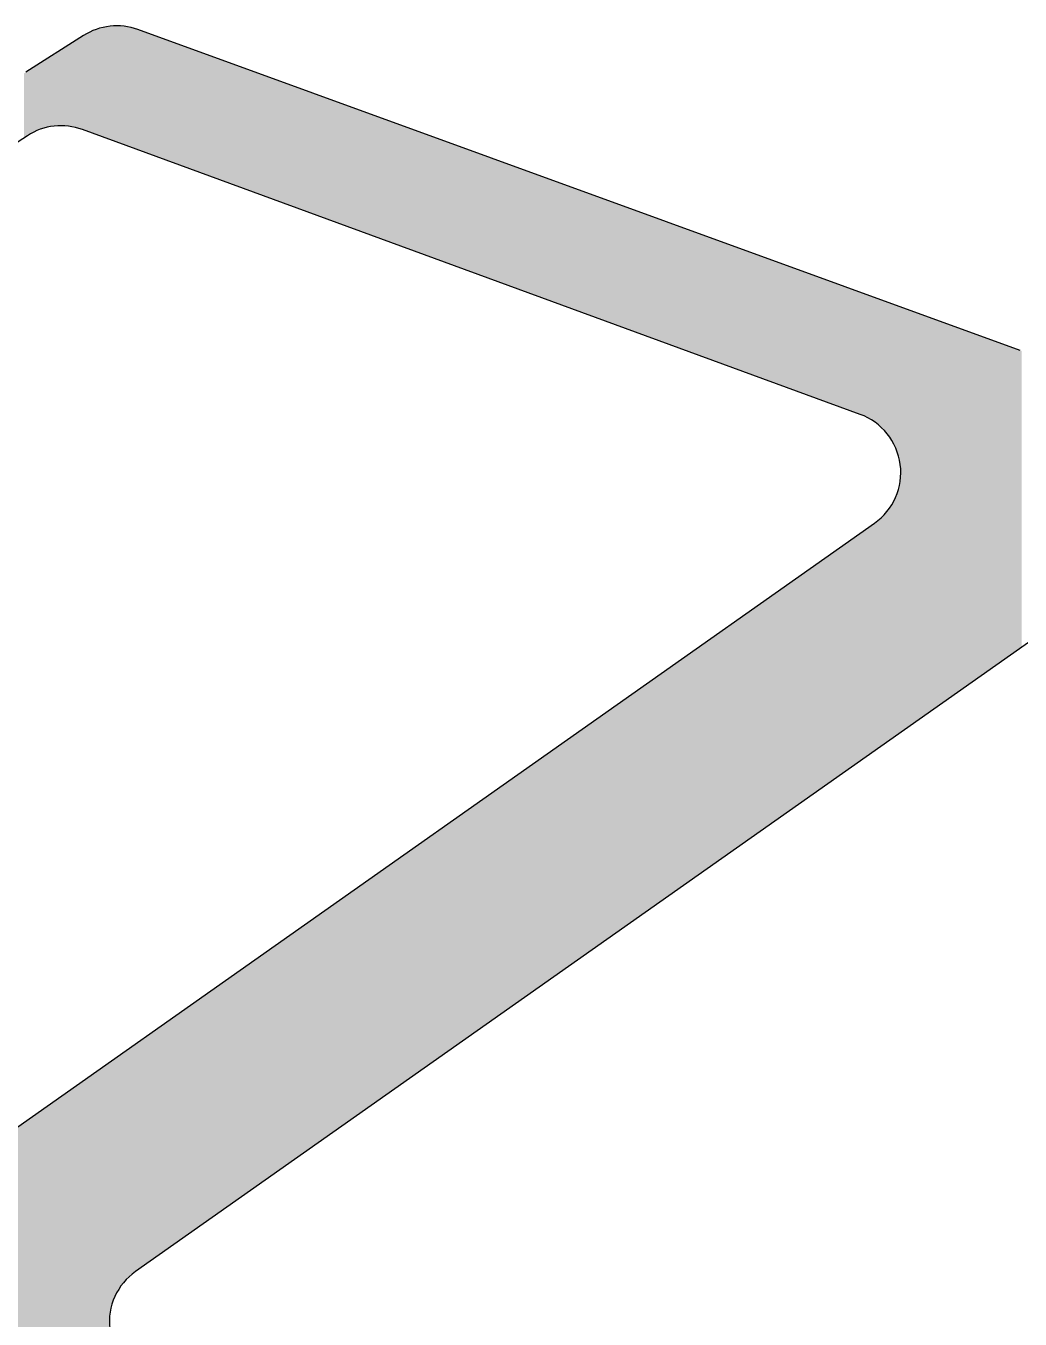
# Model space of a CAD drawing. Extents: x 181 to 485, y 440 to 775.
# Drawn here: x 223.67 to 255.79, y 651.57 to 693.34 of the extents above; entities that cross this region are included whole.
import ezdxf

# ---------------------------------------------------------------- set-up
doc = ezdxf.new("R2010")
doc.units = 0
doc.layers.add('LAYER_01', color=7, linetype='CONTINUOUS')

# ---------------------------------------------------------------- blocks, each defined once
blk = doc.blocks.new('*U1')
at = {"layer": 'LAYER_01', "linetype": 'CONTINUOUS'}
for points in [[(226.159, 689.748), (226.102, 693.272), (226.159, 693.286)], [(226.215, 689.727), (226.159, 693.286), (226.215, 693.298)], [(226.159, 689.748), (226.159, 693.286), (226.215, 689.727)], [(226.273, 689.706), (226.215, 693.298), (226.273, 693.308)], [(226.215, 689.727), (226.215, 693.298), (226.273, 689.706)], [(226.33, 689.685), (226.273, 693.308), (226.33, 693.317)], [(226.273, 689.706), (226.273, 693.308), (226.33, 689.685)], [(226.388, 689.664), (226.33, 693.317), (226.388, 693.325)], [(226.33, 689.685), (226.33, 693.317), (226.388, 689.664)], [(226.446, 689.643), (226.388, 693.325), (226.446, 693.33)], [(226.388, 689.664), (226.388, 693.325), (226.446, 689.643)], [(226.504, 689.622), (226.446, 693.33), (226.504, 693.334)], [(226.446, 689.643), (226.446, 693.33), (226.504, 689.622)], [(226.563, 689.6), (226.504, 693.334), (226.563, 693.336)], [(226.504, 689.622), (226.504, 693.334), (226.563, 689.6)], [(226.563, 689.6), (226.563, 693.336), (226.621, 689.579)], [(226.621, 689.579), (226.563, 693.336), (226.621, 693.336)], [(226.621, 689.579), (226.621, 693.336), (226.679, 689.558)], [(226.679, 689.558), (226.621, 693.336), (226.679, 693.335)], [(226.679, 689.558), (226.679, 693.335), (226.737, 689.536)], [(226.737, 689.536), (226.679, 693.335), (226.737, 693.332)], [(226.737, 689.536), (226.737, 693.332), (226.794, 689.515)], [(226.794, 689.515), (226.737, 693.332), (226.794, 693.328)], [(226.794, 689.515), (226.794, 693.328), (226.851, 689.494)], [(226.851, 689.494), (226.794, 693.328), (226.851, 693.321)], [(226.851, 689.494), (226.851, 693.321), (226.908, 689.474)], [(226.908, 689.474), (226.851, 693.321), (226.908, 693.314)], [(226.908, 689.474), (226.908, 693.314), (226.965, 689.453)], [(226.965, 689.453), (226.908, 693.314), (226.965, 693.304)], [(226.965, 689.453), (226.965, 693.304), (227.021, 689.432)], [(227.021, 689.432), (226.965, 693.304), (227.021, 693.293)], [(227.021, 689.432), (227.021, 693.293), (227.076, 689.412)], [(227.076, 689.412), (227.021, 693.293), (227.076, 693.281)], [(225.282, 690.056), (225.226, 692.828), (225.282, 692.864)], [(225.337, 690.041), (225.282, 692.864), (225.337, 692.899)], [(225.282, 690.056), (225.282, 692.864), (225.337, 690.041)], [(225.391, 690.026), (225.337, 692.899), (225.391, 692.934)], [(225.337, 690.041), (225.337, 692.899), (225.391, 690.026)], [(225.445, 690.009), (225.391, 692.934), (225.445, 692.968)], [(225.391, 690.026), (225.391, 692.934), (225.445, 690.009)], [(225.498, 689.99), (225.445, 692.968), (225.498, 693.002)], [(225.445, 690.009), (225.445, 692.968), (225.498, 689.99)], [(225.531, 689.978), (225.498, 693.002), (225.531, 693.023)], [(225.498, 689.99), (225.498, 693.002), (225.531, 689.978)], [(225.578, 689.961), (225.531, 693.023), (225.578, 693.052)], [(225.531, 689.978), (225.531, 693.023), (225.578, 689.961)], [(225.627, 689.943), (225.578, 693.052), (225.627, 693.08)], [(225.578, 689.961), (225.578, 693.052), (225.627, 689.943)], [(225.676, 689.925), (225.627, 693.08), (225.676, 693.107)], [(225.627, 689.943), (225.627, 693.08), (225.676, 689.925)], [(225.726, 689.906), (225.676, 693.107), (225.726, 693.132)], [(225.676, 689.925), (225.676, 693.107), (225.726, 689.906)], [(225.778, 689.888), (225.726, 693.132), (225.778, 693.157)], [(225.726, 689.906), (225.726, 693.132), (225.778, 689.888)], [(225.83, 689.869), (225.778, 693.157), (225.83, 693.18)], [(225.778, 689.888), (225.778, 693.157), (225.83, 689.869)], [(225.883, 689.849), (225.83, 693.18), (225.883, 693.201)], [(225.83, 689.869), (225.83, 693.18), (225.883, 689.849)], [(225.937, 689.829), (225.883, 693.201), (225.937, 693.221)], [(225.883, 689.849), (225.883, 693.201), (225.937, 689.829)], [(225.991, 689.809), (225.937, 693.221), (225.991, 693.24)], [(225.937, 689.829), (225.937, 693.221), (225.991, 689.809)], [(226.046, 689.789), (225.991, 693.24), (226.046, 693.256)], [(225.991, 689.809), (225.991, 693.24), (226.046, 689.789)], [(226.102, 689.769), (226.046, 693.256), (226.102, 693.272)], [(226.046, 689.789), (226.046, 693.256), (226.102, 689.769)], [(226.102, 689.769), (226.102, 693.272), (226.159, 689.748)], [(227.076, 689.412), (227.076, 693.281), (227.131, 689.392)], [(227.131, 689.392), (227.076, 693.281), (227.131, 693.267)], [(227.131, 689.392), (227.131, 693.267), (227.185, 689.372)], [(227.185, 689.372), (227.131, 693.267), (227.185, 693.251)], [(227.185, 689.372), (227.185, 693.251), (227.238, 689.353)], [(227.238, 689.353), (227.185, 693.251), (227.238, 693.234)], [(227.238, 689.353), (227.238, 693.234), (227.29, 689.334)], [(227.29, 689.334), (227.238, 693.234), (227.29, 693.216)], [(227.29, 689.334), (227.29, 693.216), (250.619, 680.79)], [(250.619, 680.79), (227.29, 693.216), (250.619, 684.732)], [(224.644, 690.105), (224.586, 692.42), (224.644, 692.457)], [(224.703, 690.109), (224.644, 692.457), (224.703, 692.495)], [(224.644, 690.105), (224.644, 692.457), (224.703, 690.109)], [(224.762, 690.111), (224.703, 692.495), (224.762, 692.532)], [(224.703, 690.109), (224.703, 692.495), (224.762, 690.111)], [(224.821, 690.112), (224.762, 692.532), (224.821, 692.57)], [(224.762, 690.111), (224.762, 692.532), (224.821, 690.112)], [(224.88, 690.111), (224.821, 692.57), (224.88, 692.607)], [(224.821, 690.112), (224.821, 692.57), (224.88, 690.111)], [(224.938, 690.108), (224.88, 692.607), (224.938, 692.645)], [(224.88, 690.111), (224.88, 692.607), (224.938, 690.108)], [(224.996, 690.103), (224.938, 692.645), (224.996, 692.682)], [(224.938, 690.108), (224.938, 692.645), (224.996, 690.103)], [(225.054, 690.097), (224.996, 692.682), (225.054, 692.719)], [(224.996, 690.103), (224.996, 692.682), (225.054, 690.097)], [(225.112, 690.089), (225.054, 692.719), (225.112, 692.756)], [(225.054, 690.097), (225.054, 692.719), (225.112, 690.089)], [(225.169, 690.08), (225.112, 692.756), (225.169, 692.792)], [(225.112, 690.089), (225.112, 692.756), (225.169, 690.08)], [(225.226, 690.068), (225.169, 692.792), (225.226, 692.828)], [(225.169, 690.08), (225.169, 692.792), (225.226, 690.068)], [(225.226, 690.068), (225.226, 692.828), (225.282, 690.056)], [(224.021, 689.95), (223.969, 692.026), (224.021, 692.06)], [(224.075, 689.972), (224.021, 692.06), (224.075, 692.094)], [(224.021, 689.95), (224.021, 692.06), (224.075, 689.972)], [(224.129, 689.992), (224.075, 692.094), (224.129, 692.129)], [(224.075, 689.972), (224.075, 692.094), (224.129, 689.992)], [(224.184, 690.011), (224.129, 692.129), (224.184, 692.164)], [(224.129, 689.992), (224.129, 692.129), (224.184, 690.011)], [(224.24, 690.029), (224.184, 692.164), (224.24, 692.199)], [(224.184, 690.011), (224.184, 692.164), (224.24, 690.029)], [(224.296, 690.045), (224.24, 692.199), (224.296, 692.235)], [(224.24, 690.029), (224.24, 692.199), (224.296, 690.045)], [(224.353, 690.059), (224.296, 692.235), (224.353, 692.272)], [(224.296, 690.045), (224.296, 692.235), (224.353, 690.059)], [(224.411, 690.072), (224.353, 692.272), (224.411, 692.308)], [(224.353, 690.059), (224.353, 692.272), (224.411, 690.072)], [(224.469, 690.083), (224.411, 692.308), (224.469, 692.345)], [(224.411, 690.072), (224.411, 692.308), (224.469, 690.083)], [(224.527, 690.092), (224.469, 692.345), (224.527, 692.383)], [(224.469, 690.083), (224.469, 692.345), (224.527, 690.092)], [(224.586, 690.099), (224.527, 692.383), (224.586, 692.42)], [(224.527, 690.092), (224.527, 692.383), (224.586, 690.099)], [(224.586, 690.099), (224.586, 692.42), (224.644, 690.105)], [(223.671, 689.757), (223.616, 691.803), (223.671, 691.837)], [(223.616, 689.721), (223.616, 691.803), (223.671, 689.757)], [(223.721, 689.789), (223.671, 691.837), (223.721, 691.868)], [(223.671, 689.757), (223.671, 691.837), (223.721, 689.789)], [(223.768, 689.819), (223.721, 691.868), (223.768, 691.899)], [(223.721, 689.789), (223.721, 691.868), (223.768, 689.819)], [(223.817, 689.848), (223.768, 691.899), (223.817, 691.929)], [(223.768, 689.819), (223.768, 691.899), (223.817, 689.848)], [(223.866, 689.875), (223.817, 691.929), (223.866, 691.961)], [(223.817, 689.848), (223.817, 691.929), (223.866, 689.875)], [(223.917, 689.901), (223.866, 691.961), (223.917, 691.993)], [(223.866, 689.875), (223.866, 691.961), (223.917, 689.901)], [(223.969, 689.926), (223.917, 691.993), (223.969, 692.026)], [(223.917, 689.901), (223.917, 691.993), (223.969, 689.926)], [(223.969, 689.926), (223.969, 692.026), (224.021, 689.95)], [(250.619, 680.79), (250.619, 684.732), (250.68, 680.767)], [(250.68, 680.767), (250.619, 684.732), (250.68, 684.71)], [(250.68, 680.767), (250.68, 684.71), (250.74, 680.741)], [(250.74, 680.741), (250.68, 684.71), (250.74, 684.688)], [(250.74, 680.741), (250.74, 684.688), (250.8, 680.714)], [(250.8, 680.714), (250.74, 684.688), (250.8, 684.667)], [(250.8, 680.714), (250.8, 684.667), (250.86, 680.684)], [(250.86, 680.684), (250.8, 684.667), (250.86, 684.645)], [(250.86, 680.684), (250.86, 684.645), (250.918, 680.652)], [(250.918, 680.652), (250.86, 684.645), (250.918, 684.624)], [(250.918, 680.652), (250.918, 684.624), (250.977, 680.617)], [(250.977, 680.617), (250.918, 684.624), (250.977, 684.602)], [(250.977, 680.617), (250.977, 684.602), (251.034, 680.581)], [(251.034, 680.581), (250.977, 684.602), (251.034, 684.582)], [(251.034, 680.581), (251.034, 684.582), (251.09, 680.542)], [(251.09, 680.542), (251.034, 684.582), (251.09, 684.561)], [(251.09, 680.542), (251.09, 684.561), (251.145, 680.502)], [(251.145, 680.502), (251.09, 684.561), (251.145, 684.541)], [(251.145, 680.502), (251.145, 684.541), (251.199, 680.459)], [(251.199, 680.459), (251.145, 684.541), (251.199, 684.521)], [(251.199, 680.459), (251.199, 684.521), (251.252, 680.414)], [(251.252, 680.414), (251.199, 684.521), (251.252, 684.502)], [(251.252, 680.414), (251.252, 684.502), (251.303, 680.368)], [(251.303, 680.368), (251.252, 684.502), (251.303, 684.484)], [(251.303, 680.368), (251.303, 684.484), (251.353, 680.319)], [(251.353, 680.319), (251.303, 684.484), (251.353, 684.466)], [(251.353, 680.319), (251.353, 684.466), (251.401, 680.269)], [(251.401, 680.269), (251.353, 684.466), (251.401, 684.448)], [(251.401, 680.269), (251.401, 684.448), (251.447, 680.217)], [(251.447, 680.217), (251.401, 684.448), (251.447, 684.431)], [(251.447, 680.217), (251.447, 684.431), (251.492, 680.163)], [(251.492, 680.163), (251.447, 684.431), (251.492, 684.415)], [(251.492, 680.163), (251.492, 684.415), (251.535, 680.108)], [(251.535, 680.108), (251.492, 684.415), (251.535, 684.399)], [(251.535, 680.108), (251.535, 684.399), (251.575, 680.051)], [(251.575, 680.051), (251.535, 684.399), (251.575, 684.385)], [(251.575, 680.051), (251.575, 684.385), (251.614, 679.993)], [(251.614, 679.993), (251.575, 684.385), (251.614, 684.371)], [(251.614, 679.993), (251.614, 684.371), (251.651, 679.934)], [(251.651, 679.934), (251.614, 684.371), (251.651, 684.357)], [(251.651, 679.934), (251.651, 684.357), (251.685, 679.874)], [(251.685, 679.874), (251.651, 684.357), (251.685, 684.345)], [(251.685, 679.874), (251.685, 684.345), (251.717, 679.813)], [(251.717, 679.813), (251.685, 684.345), (251.717, 684.333)], [(251.717, 679.813), (251.717, 684.333), (251.747, 679.751)], [(251.747, 679.751), (251.717, 684.333), (251.747, 684.322)], [(251.747, 679.751), (251.747, 684.322), (251.775, 679.688)], [(251.775, 679.688), (251.747, 684.322), (251.775, 684.312)], [(251.775, 679.688), (251.775, 684.312), (251.8, 679.625)], [(251.8, 679.625), (251.775, 684.312), (251.8, 684.303)], [(251.8, 679.625), (251.8, 684.303), (251.823, 679.561)], [(251.823, 679.561), (251.8, 684.303), (251.823, 684.295)], [(251.823, 679.561), (251.823, 684.295), (251.844, 679.497)], [(251.844, 679.497), (251.823, 684.295), (251.844, 684.287)], [(251.844, 679.497), (251.844, 684.287), (251.863, 679.432)], [(251.863, 679.432), (251.844, 684.287), (251.863, 684.28)], [(251.863, 679.432), (251.863, 684.28), (251.879, 679.368)], [(251.879, 679.368), (251.863, 684.28), (251.879, 684.274)], [(251.879, 679.368), (251.879, 684.274), (251.893, 679.303)], [(251.893, 679.303), (251.879, 684.274), (251.893, 684.269)], [(251.893, 679.303), (251.893, 684.269), (251.904, 679.238)], [(251.904, 679.238), (251.893, 684.269), (251.904, 684.265)], [(251.904, 679.238), (251.904, 684.265), (251.914, 679.174)], [(251.914, 679.174), (251.904, 684.265), (251.914, 684.262)], [(251.914, 679.174), (251.914, 684.262), (251.921, 679.11)], [(251.921, 679.11), (251.914, 684.262), (251.921, 684.259)], [(251.921, 679.11), (251.921, 684.259), (251.927, 679.044)], [(251.927, 679.044), (251.921, 684.259), (251.927, 684.257)], [(251.927, 679.044), (251.927, 684.257), (251.93, 678.978)], [(251.93, 678.978), (251.927, 684.257), (251.93, 684.256)], [(251.93, 678.978), (251.93, 684.256), (251.931, 678.912)], [(251.931, 678.912), (251.93, 684.256), (251.931, 684.255)], [(251.931, 670.519), (251.931, 684.255), (255.785, 673.233)], [(255.785, 673.233), (251.931, 684.255), (255.785, 682.854)], [(255.785, 673.233), (255.785, 682.854), (255.84, 673.272)], [(255.84, 673.272), (255.785, 682.854), (255.84, 682.835)], [(251.921, 670.512), (251.913, 678.642), (251.921, 678.71)], [(251.927, 670.516), (251.921, 678.71), (251.927, 678.777)], [(251.921, 670.512), (251.921, 678.71), (251.927, 670.516)], [(251.93, 670.518), (251.927, 678.777), (251.93, 678.845)], [(251.927, 670.516), (251.927, 678.777), (251.93, 670.518)], [(251.931, 670.519), (251.93, 678.845), (251.931, 678.912)], [(251.93, 670.518), (251.93, 678.845), (251.931, 670.519)], [(251.837, 670.452), (251.815, 678.239), (251.837, 678.305)], [(251.857, 670.466), (251.837, 678.305), (251.857, 678.372)], [(251.837, 670.452), (251.837, 678.305), (251.857, 670.466)], [(251.874, 670.479), (251.857, 678.372), (251.874, 678.439)], [(251.857, 670.466), (251.857, 678.372), (251.874, 670.479)], [(251.89, 670.49), (251.874, 678.439), (251.89, 678.506)], [(251.874, 670.479), (251.874, 678.439), (251.89, 670.49)], [(251.902, 670.499), (251.89, 678.506), (251.902, 678.574)], [(251.89, 670.49), (251.89, 678.506), (251.902, 670.499)], [(251.913, 670.506), (251.902, 678.574), (251.913, 678.642)], [(251.902, 670.499), (251.902, 678.574), (251.913, 670.506)], [(251.913, 670.506), (251.913, 678.642), (251.921, 670.512)], [(251.634, 670.31), (251.597, 677.805), (251.634, 677.863)], [(251.669, 670.334), (251.634, 677.863), (251.669, 677.923)], [(251.634, 670.31), (251.634, 677.863), (251.669, 670.334)], [(251.703, 670.358), (251.669, 677.923), (251.703, 677.984)], [(251.669, 670.334), (251.669, 677.923), (251.703, 670.358)], [(251.734, 670.38), (251.703, 677.984), (251.734, 678.046)], [(251.703, 670.358), (251.703, 677.984), (251.734, 670.38)], [(251.763, 670.4), (251.734, 678.046), (251.763, 678.11)], [(251.734, 670.38), (251.734, 678.046), (251.763, 670.4)], [(251.79, 670.419), (251.763, 678.11), (251.79, 678.174)], [(251.763, 670.4), (251.763, 678.11), (251.79, 670.419)], [(251.815, 670.437), (251.79, 678.174), (251.815, 678.239)], [(251.79, 670.419), (251.79, 678.174), (251.815, 670.437)], [(251.815, 670.437), (251.815, 678.239), (251.837, 670.452)], [(251.288, 670.066), (251.238, 677.398), (251.288, 677.442)], [(251.336, 670.1), (251.288, 677.442), (251.336, 677.489)], [(251.288, 670.066), (251.288, 677.442), (251.336, 670.1)], [(251.383, 670.133), (251.336, 677.489), (251.383, 677.537)], [(251.336, 670.1), (251.336, 677.489), (251.383, 670.133)], [(251.429, 670.165), (251.383, 677.537), (251.429, 677.587)], [(251.383, 670.133), (251.383, 677.537), (251.429, 670.165)], [(251.473, 670.196), (251.429, 677.587), (251.473, 677.639)], [(251.429, 670.165), (251.429, 677.587), (251.473, 670.196)], [(251.516, 670.227), (251.473, 677.639), (251.516, 677.693)], [(251.473, 670.196), (251.473, 677.639), (251.516, 670.227)], [(251.557, 670.256), (251.516, 677.693), (251.557, 677.748)], [(251.516, 670.227), (251.516, 677.693), (251.557, 670.256)], [(251.597, 670.283), (251.557, 677.748), (251.597, 677.805)], [(251.557, 670.256), (251.557, 677.748), (251.597, 670.283)], [(251.597, 670.283), (251.597, 677.805), (251.634, 670.31)], [(251.083, 669.921), (227.215, 660.467), (251.083, 677.277)], [(251.135, 669.958), (251.083, 677.277), (251.135, 677.315)], [(251.083, 669.921), (251.083, 677.277), (251.135, 669.958)], [(251.187, 669.995), (251.135, 677.315), (251.187, 677.356)], [(251.135, 669.958), (251.135, 677.315), (251.187, 669.995)], [(251.238, 670.031), (251.187, 677.356), (251.238, 677.398)], [(251.187, 669.995), (251.187, 677.356), (251.238, 670.031)], [(251.238, 670.031), (251.238, 677.398), (251.288, 670.066)], [(227.215, 653.111), (227.215, 660.467), (251.083, 669.921)], [(226.968, 652.905), (226.921, 660.26), (226.968, 660.292)], [(227.015, 652.95), (226.968, 660.292), (227.015, 660.326)], [(226.968, 652.905), (226.968, 660.292), (227.015, 652.95)], [(227.064, 652.993), (227.015, 660.326), (227.064, 660.36)], [(227.015, 652.95), (227.015, 660.326), (227.064, 652.993)], [(227.113, 653.034), (227.064, 660.36), (227.113, 660.395)], [(227.064, 652.993), (227.064, 660.36), (227.113, 653.034)], [(227.164, 653.074), (227.113, 660.395), (227.164, 660.431)], [(227.113, 653.034), (227.113, 660.395), (227.164, 653.074)], [(227.215, 653.111), (227.164, 660.431), (227.215, 660.467)], [(227.164, 653.074), (227.164, 660.431), (227.215, 653.111)], [(226.37, 651.587), (226.368, 659.87), (226.37, 659.872)], [(226.375, 651.653), (226.37, 659.872), (226.375, 659.875)], [(226.37, 651.587), (226.37, 659.872), (226.375, 651.653)], [(226.382, 651.719), (226.375, 659.875), (226.382, 659.88)], [(226.375, 651.653), (226.375, 659.875), (226.382, 651.719)], [(226.391, 651.785), (226.382, 659.88), (226.391, 659.886)], [(226.382, 651.719), (226.382, 659.88), (226.391, 651.785)], [(226.403, 651.851), (226.391, 659.886), (226.403, 659.894)], [(226.391, 651.785), (226.391, 659.886), (226.403, 651.851)], [(226.416, 651.917), (226.403, 659.894), (226.416, 659.904)], [(226.403, 651.851), (226.403, 659.894), (226.416, 651.917)], [(226.432, 651.982), (226.416, 659.904), (226.432, 659.915)], [(226.416, 651.917), (226.416, 659.904), (226.432, 651.982)], [(226.451, 652.048), (226.432, 659.915), (226.451, 659.928)], [(226.432, 651.982), (226.432, 659.915), (226.451, 652.048)], [(226.471, 652.112), (226.451, 659.928), (226.471, 659.943)], [(226.451, 652.048), (226.451, 659.928), (226.471, 652.112)], [(226.494, 652.176), (226.471, 659.943), (226.494, 659.959)], [(226.471, 652.112), (226.471, 659.943), (226.494, 652.176)], [(226.519, 652.239), (226.494, 659.959), (226.519, 659.976)], [(226.494, 652.176), (226.494, 659.959), (226.519, 652.239)], [(226.546, 652.302), (226.519, 659.976), (226.546, 659.995)], [(226.519, 652.239), (226.519, 659.976), (226.546, 652.302)], [(226.575, 652.363), (226.546, 659.995), (226.575, 660.016)], [(226.546, 652.302), (226.546, 659.995), (226.575, 652.363)], [(226.606, 652.424), (226.575, 660.016), (226.606, 660.038)], [(226.575, 652.363), (226.575, 660.016), (226.606, 652.424)], [(226.639, 652.483), (226.606, 660.038), (226.639, 660.061)], [(226.606, 652.424), (226.606, 660.038), (226.639, 652.483)], [(226.674, 652.541), (226.639, 660.061), (226.674, 660.086)], [(226.639, 652.483), (226.639, 660.061), (226.674, 652.541)], [(226.711, 652.598), (226.674, 660.086), (226.711, 660.112)], [(226.674, 652.541), (226.674, 660.086), (226.711, 652.598)], [(226.75, 652.653), (226.711, 660.112), (226.75, 660.139)], [(226.711, 652.598), (226.711, 660.112), (226.75, 652.653)], [(226.791, 652.707), (226.75, 660.139), (226.791, 660.168)], [(226.75, 652.653), (226.75, 660.139), (226.791, 652.707)], [(226.833, 652.759), (226.791, 660.168), (226.833, 660.197)], [(226.791, 652.707), (226.791, 660.168), (226.833, 652.759)], [(226.876, 652.809), (226.833, 660.197), (226.876, 660.228)], [(226.833, 652.759), (226.833, 660.197), (226.876, 652.809)], [(226.921, 652.858), (226.876, 660.228), (226.921, 660.26)], [(226.876, 652.809), (226.876, 660.228), (226.921, 652.858)], [(226.921, 652.858), (226.921, 660.26), (226.968, 652.905)], [(226.367, 607.377), (218.675, 654.451), (226.367, 659.869)], [(226.368, 651.522), (226.367, 659.869), (226.368, 659.87)], [(226.367, 651.457), (226.367, 659.869), (226.368, 651.522)], [(226.368, 651.522), (226.368, 659.87), (226.37, 651.587)], [(218.675, 632.988), (218.675, 654.451), (226.367, 607.377)]]:
    blk.add_solid(points, dxfattribs=at)

msp = doc.modelspace()

# ---------------------------------------------------------------- linework, layer by layer
at = {"layer": 'LAYER_01'}
for p, q in [((225.531, 693.023), (223.671, 691.837)), ((255.785, 682.854), (227.29, 693.216)), ((250.619, 680.79), (225.498, 689.99)), ((223.721, 689.789), (191.047, 668.557)), ((218.675, 654.451), (251.083, 677.277)), ((261.077, 676.96), (227.215, 653.111))]:
    msp.add_line(p, q, dxfattribs=at)
for centre, start, end in [((226.607, 691.337), 70.016, 122.5232), ((224.81, 688.112), 69.8865, 123.0166), ((249.931, 678.912), 305.1578, 69.8865), ((228.367, 651.476), 125.1578, 246.9661)]:
    msp.add_arc(centre, 2, start, end, dxfattribs=at)

# ---------------------------------------------------------------- block references
msp.add_blockref('*U1', (0, 0), dxfattribs=at)

doc.saveas('drawing.dxf')
